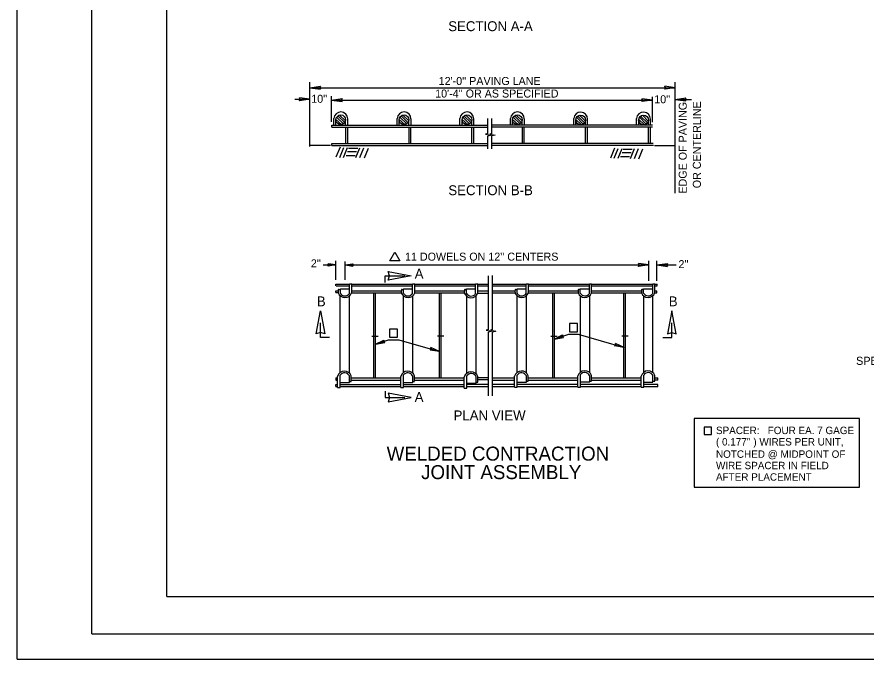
# Model space of a CAD drawing. Extents: x 78 to 441, y -47 to 245.
# Drawn here: x 77.7 to 249.3, y -46.8 to 82.7 of the extents above; entities that cross this region are included whole.
import ezdxf

# ---------------------------------------------------------------- set-up
doc = ezdxf.new("R2010")
doc.units = 0
doc.layers.add('Level 1', color=7, linetype='Continuous')

msp = doc.modelspace()

# ---------------------------------------------------------------- linework, layer by layer
at = {"layer": 'Level 1'}
for p, q in [((77.67, -46.82), (77.67, 185.16)), ((92.8, -41.77), (92.8, 180.12)), ((107.93, -34.21), (107.93, 172.56)), ((136.8, 56.53), (136.8, 69.52)), ((136.8, 68.4), (138.91, 68.69)), ((210.55, 68.4), (208.43, 68.69)), ((210.55, 47.12), (210.55, 69.52)), ((136.8, 68.4), (210.55, 68.4)), ((136.8, 68.4), (138.91, 68.11)), ((210.55, 68.4), (208.43, 68.11)), ((133.72, 66.07), (136.8, 66.07)), ((136.8, 66.07), (134.68, 66.36)), ((136.8, 66.07), (134.68, 65.78)), ((141.16, 61.5), (141.16, 66.7)), ((141.16, 65.9), (143.28, 66.2)), ((141.16, 65.9), (205.94, 65.9)), ((141.16, 65.9), (143.28, 65.61)), ((205.94, 65.9), (203.82, 66.19)), ((205.94, 65.9), (203.82, 65.61)), ((205.94, 61.48), (205.94, 66.57)), ((210.55, 66.05), (212.66, 66.34)), ((210.55, 66.05), (213.84, 66.05)), ((210.55, 66.05), (212.66, 65.76)), ((141.61, 60.88), (141.61, 62.22)), ((142.04, 60.88), (142.04, 61.94)), ((142.06, 62.02), (143.19, 60.96)), ((142.19, 62.47), (143.57, 61.13)), ((142.42, 62.71), (143.82, 61.36)), ((142.8, 62.88), (143.98, 61.72)), ((144.01, 60.88), (144.01, 61.94)), ((144.44, 60.88), (144.44, 62.11)), ((154.38, 60.88), (154.38, 62.22)), ((154.82, 60.88), (154.82, 61.94)), ((154.83, 62.02), (155.96, 60.96)), ((154.97, 62.47), (156.34, 61.13)), ((155.2, 62.71), (156.59, 61.36)), ((155.57, 62.88), (156.76, 61.72)), ((156.78, 60.88), (156.78, 61.94)), ((157.21, 60.88), (157.21, 62.11)), ((167.07, 60.88), (167.07, 62.22)), ((167.5, 60.88), (167.5, 61.94)), ((167.52, 62.02), (168.65, 60.96)), ((167.65, 62.47), (169.03, 61.13)), ((167.88, 62.71), (169.28, 61.36)), ((168.26, 62.88), (169.44, 61.72)), ((169.47, 60.88), (169.47, 61.94)), ((169.9, 60.88), (169.9, 62.11)), ((172.69, 59.17), (172.69, 62.22)), ((173.54, 59.19), (173.54, 62.22)), ((177.26, 60.88), (177.26, 62.22)), ((177.7, 60.88), (177.7, 61.94)), ((177.71, 62.02), (178.85, 60.96)), ((177.85, 62.47), (179.22, 61.13)), ((178.08, 62.71), (179.47, 61.36)), ((178.45, 62.88), (179.64, 61.72)), ((179.66, 60.88), (179.66, 61.94)), ((180.09, 60.88), (180.09, 62.11)), ((190.04, 60.88), (190.04, 62.18)), ((190.47, 60.88), (190.47, 61.9)), ((190.48, 61.98), (191.62, 60.92)), ((190.62, 62.43), (191.99, 61.08)), ((190.85, 62.67), (192.24, 61.32)), ((191.22, 62.84), (192.41, 61.68)), ((192.43, 60.88), (192.43, 61.89)), ((192.86, 60.88), (192.86, 62.07)), ((202.72, 60.88), (202.72, 62.18)), ((203.16, 60.88), (203.16, 61.9)), ((203.17, 61.98), (204.31, 60.92)), ((203.31, 62.43), (204.68, 61.08)), ((203.54, 62.67), (204.93, 61.32)), ((203.91, 62.84), (205.1, 61.68)), ((205.12, 60.88), (205.12, 61.89)), ((205.55, 60.88), (205.55, 62.07)), ((141.19, 60.88), (172.69, 60.88)), ((141.19, 60.46), (141.19, 60.88)), ((141.19, 60.46), (172.69, 60.46)), ((144.04, 57.13), (144.04, 60.46)), ((144.43, 57.13), (144.43, 60.46)), ((156.81, 57.13), (156.81, 60.46)), ((157.2, 57.13), (157.2, 60.46)), ((169.5, 57.13), (169.5, 60.46)), ((169.89, 57.13), (169.89, 60.46)), ((205.98, 60.88), (173.54, 60.88)), ((205.98, 60.46), (173.54, 60.46)), ((179.69, 57.13), (179.69, 60.46)), ((180.08, 57.13), (180.08, 60.46)), ((192.46, 57.13), (192.46, 60.46)), ((192.85, 57.13), (192.85, 60.46)), ((205.15, 57.13), (205.15, 60.46)), ((205.54, 57.13), (205.54, 60.46)), ((172.69, 56.07), (172.69, 58.66)), ((173.54, 56.07), (173.54, 58.68)), ((140.97, 56.75), (136.82, 56.75)), ((141.21, 57.13), (172.69, 57.13)), ((141.21, 56.76), (141.21, 57.13)), ((141.21, 56.76), (172.69, 56.76)), ((206.11, 57.13), (173.54, 57.13)), ((206.14, 56.76), (173.54, 56.76)), ((206.36, 56.78), (210.52, 56.78)), ((142.12, 54.47), (142.94, 56.45)), ((142.83, 54.36), (143.65, 56.34)), ((143.6, 54.36), (144.41, 56.34)), ((144.41, 55.53), (146.23, 55.53)), ((144.61, 56.19), (146.44, 56.19)), ((146.08, 54.31), (146.89, 56.29)), ((146.89, 54.31), (147.7, 56.29)), ((147.8, 54.26), (148.62, 56.24)), ((197.53, 54.29), (198.34, 56.27)), ((198.24, 54.19), (199.05, 56.17)), ((199, 54.19), (199.81, 56.17)), ((199.81, 55.36), (201.63, 55.36)), ((200.01, 56.02), (201.84, 56.02)), ((201.48, 54.14), (202.29, 56.12)), ((202.29, 54.14), (203.1, 56.12)), ((203.21, 54.09), (204.02, 56.07)), ((144.1, 54.72), (145.93, 54.72)), ((199.5, 54.55), (201.33, 54.55)), ((139.47, 32.66), (142.03, 32.66)), ((142.03, 32.66), (140.45, 32.88)), ((142.03, 32.66), (140.45, 32.44)), ((142.03, 29.67), (142.03, 33.46)), ((143.9, 29.67), (143.9, 33.38)), ((143.9, 32.66), (145.49, 32.88)), ((143.9, 32.66), (205.22, 32.66)), ((143.9, 32.66), (145.49, 32.44)), ((205.22, 32.66), (203.1, 32.95)), ((205.22, 32.66), (203.1, 32.37)), ((205.22, 29.42), (205.22, 33.46)), ((206.85, 29.42), (206.85, 33.46)), ((206.85, 32.66), (208.96, 32.95)), ((206.85, 32.66), (210.73, 32.66)), ((206.85, 32.66), (208.96, 32.37)), ((151.97, 29.15), (151.97, 30.45)), ((151.97, 30.45), (155.93, 30.45)), ((172.82, 19.62), (172.82, 30.49)), ((173.67, 19.64), (173.67, 30.51)), ((142.06, 28.79), (144.78, 28.79)), ((142.06, 28.44), (142.06, 28.79)), ((142.07, 28.44), (144.8, 28.44)), ((142.67, 27.73), (142.93, 27.73)), ((142.94, 26.94), (142.94, 27.86)), ((142.94, 27.86), (144.8, 27.86)), ((144.8, 26.9), (144.8, 28.86)), ((144.8, 28.86), (145.23, 28.86)), ((145.23, 27), (145.23, 28.86)), ((145.23, 28.76), (157.53, 28.76)), ((145.23, 28.44), (157.53, 28.44)), ((155.37, 27.73), (155.68, 27.73)), ((155.68, 26.94), (155.68, 27.86)), ((155.68, 27.86), (157.53, 27.86)), ((157.53, 26.9), (157.53, 28.86)), ((157.53, 28.86), (157.96, 28.86)), ((157.96, 27), (157.96, 28.86)), ((157.96, 28.76), (170.25, 28.76)), ((157.96, 28.44), (170.25, 28.44)), ((168.12, 27.7), (168.38, 27.7)), ((168.39, 26.91), (168.39, 27.83)), ((168.39, 27.83), (170.23, 27.83)), ((170.25, 26.87), (170.25, 28.83)), ((170.25, 28.83), (170.68, 28.83)), ((170.68, 26.97), (170.68, 28.83)), ((170.68, 28.76), (172.82, 28.76)), ((170.68, 28.44), (172.82, 28.44)), ((173.67, 28.76), (180.48, 28.76)), ((173.67, 28.44), (180.48, 28.44)), ((178.35, 27.73), (178.62, 27.73)), ((178.62, 26.94), (178.62, 27.86)), ((178.62, 27.86), (180.46, 27.86)), ((180.48, 26.9), (180.48, 28.86)), ((180.48, 28.86), (180.91, 28.86)), ((180.91, 27), (180.91, 28.86)), ((180.91, 28.76), (193.23, 28.76)), ((180.91, 28.44), (193.23, 28.44)), ((180.91, 27.46), (190.94, 27.46)), ((191.1, 27.74), (191.36, 27.74)), ((191.37, 26.95), (191.37, 27.87)), ((191.37, 27.87), (193.21, 27.87)), ((193.23, 26.91), (193.23, 28.87)), ((193.23, 28.87), (193.66, 28.87)), ((193.66, 27.02), (193.66, 28.87)), ((193.66, 28.76), (206, 28.76)), ((193.66, 28.44), (206.01, 28.44)), ((193.66, 27.46), (203.72, 27.46)), ((203.88, 27.74), (204.14, 27.74)), ((204.15, 26.95), (204.15, 27.87)), ((204.15, 27.87), (206.01, 27.87)), ((206.01, 26.91), (206.01, 28.87)), ((206.01, 28.87), (206.44, 28.87)), ((206.44, 27.01), (206.44, 28.87)), ((206.44, 28.76), (206.89, 28.76)), ((206.44, 28.44), (206.89, 28.44)), ((206.44, 27.46), (206.84, 27.46)), ((206.84, 27.02), (206.84, 27.46)), ((206.89, 28.44), (206.89, 28.76)), ((142.05, 27.08), (142.5, 27.08)), ((142.06, 27.08), (142.06, 27.45)), ((142.06, 27.45), (142.51, 27.45)), ((142.89, 10.94), (142.89, 26.46)), ((144.77, 10.86), (144.77, 26.38)), ((145.23, 27.44), (155.24, 27.44)), ((145.23, 27), (155.25, 27)), ((149.7, 9.96), (149.7, 26.96)), ((150.02, 9.96), (150.02, 26.96)), ((155.66, 10.94), (155.66, 26.42)), ((157.54, 10.86), (157.54, 26.41)), ((157.96, 27.44), (167.96, 27.44)), ((157.96, 27), (167.96, 27)), ((162.93, 9.96), (162.93, 26.96)), ((163.26, 9.96), (163.26, 26.96)), ((168.46, 10.8), (168.46, 26.32)), ((170.34, 10.72), (170.34, 26.45)), ((170.67, 26.95), (172.82, 26.95)), ((170.68, 27.44), (172.82, 27.44)), ((173.67, 27.44), (178.19, 27.44)), ((173.67, 27), (178.2, 27)), ((178.62, 10.95), (178.62, 26.41)), ((180.5, 10.88), (180.5, 26.42)), ((180.91, 27.02), (190.95, 27.02)), ((185.81, 9.96), (185.81, 26.96)), ((186.14, 9.96), (186.14, 26.96)), ((191.39, 11.01), (191.39, 26.4)), ((193.27, 10.93), (193.27, 26.44)), ((193.66, 27.02), (203.73, 27.02)), ((200.18, 9.96), (200.18, 26.96)), ((200.51, 9.96), (200.51, 26.96)), ((204.17, 10.99), (204.17, 26.4)), ((206.05, 10.91), (206.05, 26.45)), ((206.44, 27.02), (206.84, 27.02)), ((138.95, 18.01), (138.95, 20.97)), ((209.84, 18.01), (209.84, 20.97)), ((172.82, 6.23), (172.82, 19.11)), ((173.67, 6.25), (173.67, 19.13)), ((140.77, 18.01), (138.95, 18.01)), ((149.33, 18.27), (150.59, 18.27)), ((150.02, 16.67), (152.69, 17.56)), ((150.02, 16.67), (151.73, 17.51)), ((152.69, 17.56), (154.76, 17.56)), ((154.76, 17.56), (162.93, 15.21)), ((163.82, 18.27), (162.56, 18.27)), ((185.45, 18.27), (186.7, 18.27)), ((186.1, 17.69), (189.09, 18.69)), ((186.1, 17.69), (187.81, 18.54)), ((186.1, 17.69), (187.98, 18.04)), ((189.09, 18.69), (190.98, 18.69)), ((190.98, 18.69), (200.2, 16.04)), ((201.01, 18.27), (199.76, 18.27)), ((208.01, 18.01), (209.84, 18.01)), ((150.02, 16.67), (151.9, 17.02)), ((162.93, 15.21), (161.05, 15.48)), ((162.93, 15.21), (161.19, 15.98)), ((200.2, 16.04), (198.31, 16.31)), ((200.2, 16.04), (198.45, 16.81)), ((142.89, 7.96), (142.89, 10.41)), ((155.66, 7.96), (155.66, 10.41)), ((178.62, 7.98), (178.62, 10.43)), ((191.39, 8.04), (191.39, 10.49)), ((193.27, 9.06), (193.27, 10.34)), ((193.65, 9.27), (193.65, 10.35)), ((204.17, 8.01), (204.17, 10.46)), ((206.05, 9.03), (206.05, 10.31)), ((206.44, 9.23), (206.44, 10.33)), ((142, 9.86), (142.39, 9.86)), ((142, 9.86), (142, 9.43)), ((142, 9.43), (142.39, 9.43)), ((142.39, 7.96), (142.39, 10.19)), ((142.89, 8.98), (144.77, 8.98)), ((144.77, 8.98), (144.77, 10.26)), ((144.77, 9.18), (145.15, 9.18)), ((145.15, 9.18), (145.15, 10.28)), ((145.15, 9.87), (155.15, 9.87)), ((145.15, 9.39), (155.15, 9.39)), ((155.15, 7.96), (155.15, 10.19)), ((155.66, 8.98), (157.54, 8.98)), ((157.54, 8.98), (157.54, 10.26)), ((157.54, 9.18), (157.92, 9.18)), ((157.92, 9.19), (157.92, 10.28)), ((157.92, 9.87), (167.96, 9.87)), ((157.92, 9.39), (167.96, 9.39)), ((167.96, 7.83), (167.96, 10.05)), ((168.46, 7.83), (168.46, 10.28)), ((168.46, 8.84), (170.34, 8.84)), ((170.34, 8.84), (170.34, 10.12)), ((170.34, 9.04), (170.72, 9.04)), ((170.72, 9.04), (170.72, 10.14)), ((172.82, 9.89), (170.72, 9.89)), ((172.82, 9.46), (170.72, 9.46)), ((173.67, 9.89), (178.12, 9.89)), ((173.67, 9.39), (178.12, 9.39)), ((178.12, 7.98), (178.12, 10.21)), ((178.62, 9), (180.5, 9)), ((180.5, 9), (180.5, 10.28)), ((180.5, 9.19), (180.88, 9.19)), ((180.88, 9.19), (180.88, 10.29)), ((180.88, 9.89), (190.88, 9.89)), ((180.88, 9.39), (190.88, 9.39)), ((190.88, 8.04), (190.88, 10.27)), ((191.4, 9.06), (193.27, 9.06)), ((193.27, 9.25), (193.65, 9.25)), ((193.65, 9.89), (203.67, 9.89)), ((193.65, 9.39), (203.67, 9.39)), ((203.67, 8.01), (203.67, 10.24)), ((204.18, 9.03), (206.05, 9.03)), ((206.05, 9.23), (206.44, 9.23)), ((206.44, 9.89), (207.04, 9.89)), ((207.04, 9.39), (206.44, 9.39)), ((207.04, 9.39), (207.04, 9.89)), ((142, 8.54), (142.39, 8.54)), ((142, 8.13), (142, 8.54)), ((142, 8.13), (142.39, 8.13)), ((142.39, 7.96), (142.89, 7.96)), ((142.89, 8.54), (155.15, 8.54)), ((142.89, 8.13), (155.15, 8.13)), ((151.97, 7.22), (151.97, 5.92)), ((155.15, 7.96), (155.66, 7.96)), ((155.66, 8.54), (167.96, 8.54)), ((155.66, 8.13), (167.96, 8.13)), ((167.96, 7.83), (168.46, 7.83)), ((172.82, 8.54), (168.46, 8.54)), ((172.82, 8.09), (168.46, 8.09)), ((178.12, 8.54), (173.67, 8.54)), ((178.12, 8.09), (173.67, 8.09)), ((178.12, 7.98), (178.62, 7.98)), ((190.88, 8.54), (178.62, 8.54)), ((190.88, 8.09), (178.62, 8.09)), ((190.88, 8.04), (191.39, 8.04)), ((203.67, 8.54), (191.39, 8.54)), ((203.67, 8.09), (191.39, 8.09)), ((203.67, 8.01), (204.17, 8.01)), ((207.01, 8.54), (204.17, 8.54)), ((207.01, 8.09), (204.17, 8.09)), ((207.01, 8.09), (207.01, 8.54)), ((151.97, 5.92), (155.93, 5.92)), ((107.93, -34.21), (435.72, -34.21)), ((92.8, -41.77), (440.77, -41.77)), ((77.67, -46.82), (440.77, -46.82))]:
    msp.add_line(p, q, dxfattribs=at)
for points in [[(138.91, 68.69), (138.75, 68.4), (138.91, 68.11)], [(208.43, 68.11), (208.59, 68.41), (208.43, 68.69)], [(134.68, 65.78), (134.84, 66.07), (134.68, 66.36)], [(143.28, 66.2), (143.12, 65.9), (143.28, 65.61)], [(203.82, 65.61), (203.99, 65.91), (203.82, 66.19)], [(212.66, 66.34), (212.5, 66.05), (212.66, 65.76)], [(172.69, 59.17), (172.24, 59.05), (173.32, 58.82), (172.69, 58.66)], [(173.54, 59.19), (173.09, 59.06), (174.17, 58.84), (173.54, 58.68)], [(140.45, 32.44), (140.57, 32.66), (140.45, 32.88)], [(145.49, 32.88), (145.37, 32.66), (145.49, 32.44)], [(203.1, 32.37), (203.26, 32.66), (203.1, 32.95)], [(208.96, 32.95), (208.8, 32.66), (208.96, 32.37)], [(172.82, 19.62), (172.37, 19.49), (173.44, 19.27), (172.82, 19.11)], [(173.67, 19.64), (173.22, 19.51), (174.3, 19.29), (173.67, 19.13)], [(151.73, 17.51), (151.68, 17.22), (151.9, 17.02)], [(187.81, 18.54), (187.76, 18.24), (187.98, 18.04)], [(161.05, 15.48), (161.26, 15.69), (161.19, 15.98)], [(198.31, 16.31), (198.52, 16.52), (198.45, 16.81)]]:
    msp.add_lwpolyline(points, dxfattribs=at)
for points in [[(153.93, 35.22), (154.93, 33.5), (152.94, 33.5)], [(152.6, 29.58), (152.89, 30.44), (152.6, 31.32), (157.26, 30.46)], [(139.82, 18.75), (138.95, 19.04), (138.08, 18.75), (138.93, 23.41)], [(208.97, 18.75), (209.84, 19.04), (210.71, 18.75), (209.86, 23.41)], [(189.18, 19.19), (190.81, 19.19), (190.81, 20.83), (189.18, 20.83)], [(152.88, 18.06), (154.51, 18.06), (154.51, 19.7), (152.88, 19.7)], [(152.6, 6.8), (152.89, 5.93), (152.6, 5.06), (157.26, 5.91)], [(214.37, -12.16), (247.72, -12.16), (247.72, 1.7), (214.37, 1.7)], [(216.4, -1.52), (217.88, -1.52), (217.88, -0.03), (216.4, -0.03)]]:
    msp.add_lwpolyline(points, close=True, dxfattribs=at)
for centre in [(143.03, 61.93), (155.8, 61.93), (168.49, 61.93), (178.68, 61.93), (191.45, 61.89), (204.14, 61.89)]:
    msp.add_circle(centre, 0.982, dxfattribs=at)
for centre, radius, start, end in [((143.02, 62.1), 1.41, 0.6817, 175.0558), ((155.79, 62.1), 1.41, 0.6817, 175.0558), ((168.48, 62.1), 1.41, 0.6817, 175.0558), ((178.67, 62.1), 1.41, 0.6818, 175.0559), ((191.45, 62.06), 1.41, 0.6851, 175.0592), ((204.13, 62.06), 1.41, 0.685, 175.0591), ((144.37, 27.27), 1.87, 170.5135, 187.8697), ((142.65, 27.61), 0.13, 82.1175, 190.981), ((157.1, 27.27), 1.87, 170.5135, 187.8697), ((155.38, 27.61), 0.13, 82.1175, 190.981), ((169.82, 27.24), 1.87, 170.5135, 187.8697), ((168.1, 27.57), 0.13, 82.1175, 190.981), ((180.05, 27.27), 1.87, 170.5135, 187.8697), ((178.33, 27.61), 0.13, 82.1175, 190.981), ((192.8, 27.28), 1.87, 170.5135, 187.8697), ((191.08, 27.61), 0.13, 82.1175, 190.981), ((205.58, 27.28), 1.87, 170.5135, 187.8697), ((203.86, 27.61), 0.13, 82.1175, 190.981), ((143.87, 27.52), 1.45, 200.3063, 339.224), ((143.88, 27.54), 1.12, 212.5825, 324.9943), ((156.61, 27.52), 1.45, 200.3063, 338.9856), ((156.62, 27.54), 1.12, 212.5841, 324.9958), ((169.32, 27.49), 1.45, 200.3063, 339.0028), ((169.33, 27.51), 1.12, 212.5751, 324.9948), ((179.55, 27.52), 1.45, 200.3063, 339.0195), ((179.56, 27.54), 1.12, 212.5895, 325.0009), ((192.3, 27.53), 1.45, 200.3063, 338.9946), ((192.31, 27.55), 1.12, 212.5839, 324.9956), ((205.08, 27.53), 1.45, 200.3063, 339.0105), ((205.09, 27.55), 1.12, 212.5896, 324.9861), ((143.78, 9.79), 1.45, 19.6084, 164.0423), ((143.78, 9.8), 1.09, 25.0941, 145.4939), ((156.55, 9.79), 1.45, 19.6164, 164.0505), ((156.55, 9.8), 1.09, 25.0715, 145.4939), ((169.35, 9.65), 1.45, 19.6165, 164.0642), ((169.36, 9.66), 1.09, 25.0859, 145.4939), ((179.51, 9.81), 1.45, 19.6232, 164.0723), ((179.51, 9.82), 1.09, 25.0859, 145.4939), ((192.28, 9.87), 1.45, 19.6102, 164.0702), ((192.28, 9.88), 1.09, 25.0859, 145.4939), ((205.07, 9.84), 1.45, 19.6108, 164.0505), ((205.07, 9.85), 1.09, 25.1173, 145.4939)]:
    msp.add_arc(centre, radius, start, end, dxfattribs=at)

# ---------------------------------------------------------------- texts
for s, height, p in [('SECTION A-A', 1.9969, (164.72, 79.81)), ("12'-0'' PAVING LANE", 1.6159, (162.79, 68.95)), ("10''", 1.616, (137.07, 65.36)), ("10'-4'' OR AS SPECIFIED", 1.6159, (162.08, 66.42)), ("10''", 1.616, (206.31, 65.27)), ('SECTION B-B', 1.9969, (164.74, 46.73)), ("11 DOWELS ON 12'' CENTERS", 1.6159, (156, 33.52)), ("2''", 1.616, (136.99, 32.17)), ("2''", 1.616, (211.19, 32.01)), ('A', 1.99, (157.95, 29.9)), ('B', 1.99, (138.2, 24.32)), ('B', 1.99, (209.24, 24.32)), ('SPECIFIED', 1.644, (247.04, 12.5)), ('A', 1.99, (157.95, 5.04)), ('PLAN VIEW', 1.997, (165.79, 1.31)), ('SPACER:   FOUR EA. 7 GAGE ', 1.4946, (218.77, -1.46)), ("( 0.177'' ) WIRES PER UNIT,", 1.4946, (218.77, -3.76)), ('WELDED CONTRACTION', 2.825, (152.29, -6.81)), ('NOTCHED @ MIDPOINT OF', 1.4946, (218.77, -6.24)), ('JOINT ASSEMBLY', 2.825, (159.25, -10.54)), ('WIRE SPACER IN FIELD ', 1.4946, (218.77, -8.54)), ('AFTER PLACEMENT', 1.4946, (218.77, -10.85))]:
    msp.add_text(s, height=height, dxfattribs=at).set_placement(p)
for s, p in [('EDGE OF PAVING', (212.86, 47.05)), ('OR CENTERLINE', (215.72, 48.13))]:
    msp.add_text(s, height=1.6159, rotation=90, dxfattribs=at).set_placement(p)

doc.saveas('drawing.dxf')
